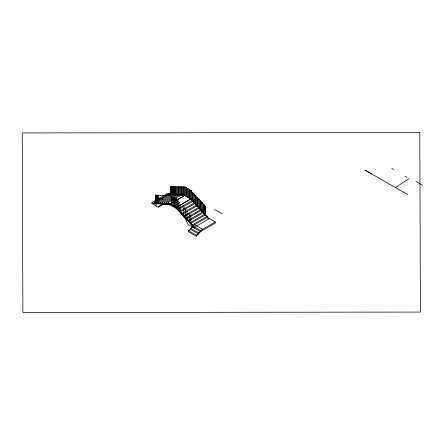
<?xml version="1.0" encoding="UTF-8"?>
<svg xmlns="http://www.w3.org/2000/svg" width="445" height="445" viewBox="0 0 445 445"><rect width="100%" height="100%" fill="white"/><g stroke="black" fill="none" stroke-linecap="round" stroke-linejoin="round"><path stroke-width="0.67" d="M171.097 194.548L171.097 190.927M174.651 186.75L174.651 194.393L174.651 186.605L175.786 186.772L175.786 195.255M190.833 223.613L190.148 223.613L190.833 223.629L190.833 215.152L190.154 215.13L190.833 215.152M204.922 210.852L204.922 206.747M205.607 215.08L205.607 206.619L205.267 206.424L204.922 206.619L204.922 215.08L205.607 215.08L204.934 215.041M155.644 195.266L156.323 195.227L156.323 203.682L155.978 203.882L155.633 203.682L155.633 195.227L156.323 195.227M155.978 195.027L156.44 195.294L156.44 203.754L156.1 203.955L155.756 203.754L156.028 195.099M155.633 203.682L156.44 203.754M156.44 195.316L155.767 195.333M155.756 203.754L156.323 203.682M157.202 203.699L157.202 195.255L157.541 195.06L157.886 195.255L157.886 203.715L157.202 203.738L157.886 203.715M158.77 195.333L159.449 195.288L158.765 195.311L158.765 203.749L159.449 203.749L158.77 203.71M170.413 194.548L170.413 186.694C171.692 186.449 170.151 186.383 171.214 186.767L171.214 194.576M170.53 194.576L170.652 186.611L170.819 187.095L171.136 186.778L171.097 194.504M171.904 194.526L171.904 186.716L172.354 186.533L172.66 186.728L172.66 194.537M171.253 196.445L171.926 196.406L171.247 196.423L171.242 204.867L171.926 204.867L171.253 204.822M172.588 194.526L172.66 186.728L171.904 186.716M173.277 194.482L173.277 186.672L173.656 186.472L174.223 186.761L174.223 194.571M173.539 195.221L173.539 186.761L173.962 186.672L173.283 186.711M172.771 197.285L173.455 197.285L173.455 205.746L173.149 205.946L172.771 205.768L172.771 197.285L173.455 197.285M172.771 205.768L173.455 205.746M175.102 195.255L175.319 186.683M174.301 206.63L174.301 198.17L174.679 197.975L174.985 198.17L174.985 206.63L174.301 206.63L174.98 206.669M175.786 186.794L175.102 186.794M176.665 194.637L176.665 186.828L177.043 186.627L177.355 186.828L177.355 195.288M175.836 199.093L176.515 199.054L176.515 207.515L176.209 207.709L175.831 207.515L175.831 199.054L176.437 198.854M175.831 207.515L176.515 207.515M176.515 199.071L175.931 199.193L176.398 198.82M178.234 194.671L178.234 186.861L178.573 186.661L178.918 186.861L178.918 194.671M177.867 209.111L178.006 209.439L177.438 209.361L177.627 200.662L178.106 200.84L178.139 209.767L180.197 210.958L194.971 202.425L194.971 203.543L195.794 204.466M178.918 186.861L178.234 186.861M178.106 200.84L177.422 200.84M177.422 209.3L177.761 209.106M179.797 195.355L179.797 186.894L180.103 186.694L180.481 186.894L180.481 194.704M179.012 202.631L179.697 202.631L179.012 202.631L179.012 211.091L179.697 211.091L179.012 211.069M181.36 195.383L181.36 186.928L181.705 186.728L182.044 186.928L182.044 195.383M182.044 186.928L181.36 186.928M180.603 204.416L181.287 204.416L180.603 204.439L180.603 212.877L181.287 212.877L180.603 212.877M182.923 195.416L182.923 186.961L183.268 186.761L183.607 186.961L183.607 195.416M184.486 186.989L185.176 186.989L185.176 195.45L184.831 195.65L184.491 195.472L184.486 186.989C185.799 186.622 183.863 187.345 185.176 186.989M184.491 195.472L185.176 195.45M183.785 207.993L184.469 207.993L183.785 207.993L183.785 216.454L184.469 216.454L183.785 216.437M186.016 196.334L186.016 187.873L186.394 187.679L186.7 187.873L186.7 196.334L186.016 196.334L186.694 196.373M185.376 209.784L186.06 209.784L185.376 209.806L185.376 218.245L186.06 218.245L185.376 218.222M187.551 188.797L188.229 188.758L188.229 197.218L187.89 197.413L187.545 197.218L187.545 188.758L188.229 188.758M187.545 197.218L188.229 197.218M186.972 211.614L187.651 211.575L186.967 211.592L186.967 220.036L187.651 220.036L186.967 220.036M189.075 189.642L189.759 189.642L189.759 198.097L189.42 198.298L189.075 198.12L189.075 189.642L189.759 189.642M189.075 198.12L189.759 198.097M190.605 198.982L190.605 190.521L190.983 190.327L191.289 190.521L191.289 198.982L190.605 198.982L191.283 199.021M189.242 213.383L188.558 213.361L189.242 213.383L189.242 221.821L188.558 221.821L189.242 221.821M192.196 200.773L192.196 192.312L192.574 192.112L192.88 192.312L192.88 200.773L192.24 200.867M193.786 202.558L193.786 194.098L194.165 193.903L194.471 194.098L194.37 202.697M194.471 194.12L193.786 194.12M195.377 195.889L196.061 195.889L196.061 204.35L195.756 204.544L195.377 204.366L195.377 195.889L196.061 195.889M195.377 204.366L196.061 204.35M196.968 206.135L196.968 197.675L197.346 197.48L197.652 197.675L197.652 206.135L196.968 206.135L197.647 206.18M198.565 199.505L199.243 199.466L199.243 207.926L198.937 208.121L198.559 207.926L198.559 199.466L199.243 199.466M198.559 207.926L199.243 207.926M200.15 209.717L200.15 201.257L200.528 201.057L200.834 201.257L200.834 209.717L200.528 209.912M200.834 201.257L200.15 201.257M201.746 211.481L201.741 203.042L202.086 202.848L202.425 203.042L202.425 211.503L201.746 211.525L202.425 211.503M203.332 213.294L203.332 204.834L203.71 204.633L204.016 204.834L204.016 213.294L203.332 213.294L204.01 213.333M157.886 195.277L157.202 195.277M171.214 186.783L170.557 186.844L170.908 186.961M174.223 186.783L173.539 186.783M177.349 186.844L176.671 186.844M174.985 198.192L174.301 198.192M180.475 186.933L179.802 186.933M183.601 187L182.934 187M186.7 187.896L186.021 187.896M191.289 190.543C190.499 190.733 191.467 189.92 190.605 190.543M192.874 192.351L192.201 192.351M197.652 197.697L196.968 197.697M202.425 203.065L201.746 203.065M204.01 204.872L203.343 204.872M189.67 230.265L190.493 229.342L190.493 228.224L192.552 227.039L192.552 224.797L207.326 216.27L207.326 217.388L208.149 218.311M191.728 227.962L192.552 227.039M193.786 225.654L194.61 224.731L202.553 229.314L196.373 236.234L188.435 231.65L188.435 230.532L190.493 229.342L198.437 233.931L198.437 232.813L215.269 223.09L215.269 221.972L207.326 217.388L192.552 225.915L200.495 230.504L215.269 221.972M171.965 186.605L171.976 195.188M395.405 187.606L409.111 178.517M200.495 230.504L200.495 231.623L188.068 224.452A25.443 14.691 60 0 0 158.159 207.181L151.984 203.615L151.984 202.497L163.799 195.672M164.911 195.032L166.758 193.964A5.824 3.36 0 0 1 174.991 193.964L174.991 194.248M165.801 195.705L153.981 202.531L154.042 203.682L154.504 203.421M166.981 195.027L168.755 194.003L169.845 194.632M165.974 195.678L154.042 202.564L156.1 203.754L156.1 205.99M167.109 195.021L168.816 194.037A2.909 1.68 0 0 1 172.933 194.037L172.933 194.665M155.978 203.682L155.978 202.564L170.752 194.037L171.753 194.615M155.978 202.564L157.975 203.721L157.975 202.603L172.749 194.07L173.75 194.649M157.975 202.603L159.978 203.754L159.978 202.636L174.991 193.964M159.978 202.636L161.974 203.788L161.974 202.67L176.748 194.142L178.245 195.005M161.974 202.67L163.971 203.827L163.971 202.703L178.745 194.176L180.242 195.043M158.159 207.181L163.699 203.982C164.917 203.977 162.892 203.359 163.693 204.038M163.971 202.703L165.968 203.86L165.968 202.742L180.742 194.209L182.244 195.077M165.968 202.742L167.965 203.893L167.965 202.775L182.739 194.248L184.742 195.399L177.06 199.833M193.736 202.158L192.913 201.235L192.913 200.117L178.139 208.649L170.057 203.982L151.984 203.615L169.968 203.927L175.875 200.517M170.057 203.982L184.831 195.45L192.913 200.117M178.139 209.767L192.913 201.235L194.971 202.425M180.197 210.958L180.197 212.076L194.971 203.543L197.029 204.733L197.029 205.851L197.853 206.775M180.197 212.076L182.255 213.261L197.029 204.733M182.255 213.261L182.255 214.384L197.029 205.851L199.093 207.042L199.093 208.16L199.916 209.083M182.255 214.384L184.313 215.569L199.093 207.042M184.313 215.569L184.313 216.687L199.093 208.16L201.151 209.35L201.151 210.468L201.974 211.392M184.313 216.687L186.377 217.878L201.151 209.35M186.377 217.878L186.377 218.996L201.151 210.468L203.209 211.653L203.209 212.771L204.033 213.695M186.377 218.996L188.435 220.186L203.209 211.653M188.435 220.186L188.435 221.304L203.209 212.771L205.267 213.962L205.267 215.08L206.091 216.003M188.435 221.304L190.493 222.494L205.267 213.962M190.493 222.494L190.493 223.613L205.267 215.08L207.326 216.27M209.384 218.578L194.61 227.106L194.61 228.224L176.081 207.459L190.855 198.932L191.678 199.855M188.435 230.532L196.373 235.116L198.437 233.931M172.109 186.538L172.582 186.678M172.148 186.555L172.482 186.555M190.721 190.755L191.211 190.321L190.699 190.755L197.847 198.793M175.108 186.833L174.651 186.644M214.14 209.484L222.528 213.795M407.887 194.66L365.072 170.174L371.653 173.973M391.806 168.371L393.775 169.506M174.752 194.103L175.747 194.682M168.255 194.832L166.758 193.964L166.758 194.526M161.429 198.303L162.97 199.193M167.965 202.775L169.968 203.927M159.371 198.231L160.4 198.826M190.493 223.613L192.552 224.797M151.984 202.497L154.042 203.682M190.493 228.224L198.437 232.813M416.097 181.454L422.75 185.532M404.972 176.125L407.008 177.383M197.858 206.747L190.944 198.982L176.17 207.515L194.61 228.224M198.782 207.787L202.008 211.408M202.931 212.449L206.157 216.07M207.081 217.104L208.46 218.662M198.364 198.348L205.512 206.385M204.928 206.641L205.607 206.619L205.607 210.852M196.373 235.116L196.373 236.234M182.739 194.248L182.739 195.366M168.816 194.037L168.816 194.593M194.671 203.504A25.443 14.691 60 0 1 195.361 204.244M196.696 205.801A25.443 14.691 60 0 1 197.341 206.614M169.795 195.5L170.402 195.522L170.04 195.861L169.74 195.444L170.357 195.427L169.795 195.5M160.328 195.305L161.012 195.322L160.334 195.283M160.328 203.766L161.012 203.782L160.328 203.766M161.897 195.338L162.575 195.355L161.902 195.316M161.897 203.793L162.575 203.816L161.902 203.777M163.46 195.366L164.144 195.388L163.465 195.349M165.023 195.399L165.707 195.422L165.028 195.383M165.023 203.86L165.707 203.882L165.028 203.843M166.586 195.433L167.27 195.455L166.586 195.433M166.586 203.893L167.27 203.916L166.591 203.877M168.149 195.466L168.833 195.489L168.154 195.45M168.149 203.927L168.833 203.949L168.154 203.91M169.717 203.96L170.402 203.982L169.723 203.944M182.194 206.185L182.878 206.207L182.2 206.168M182.194 214.646L182.878 214.668L182.2 214.629M175.909 199.238L176.376 198.971L175.931 199.193M419.796 132.465L22.25 132.927L22.879 312.535L420.425 312.073L419.796 132.465"/></g></svg>
